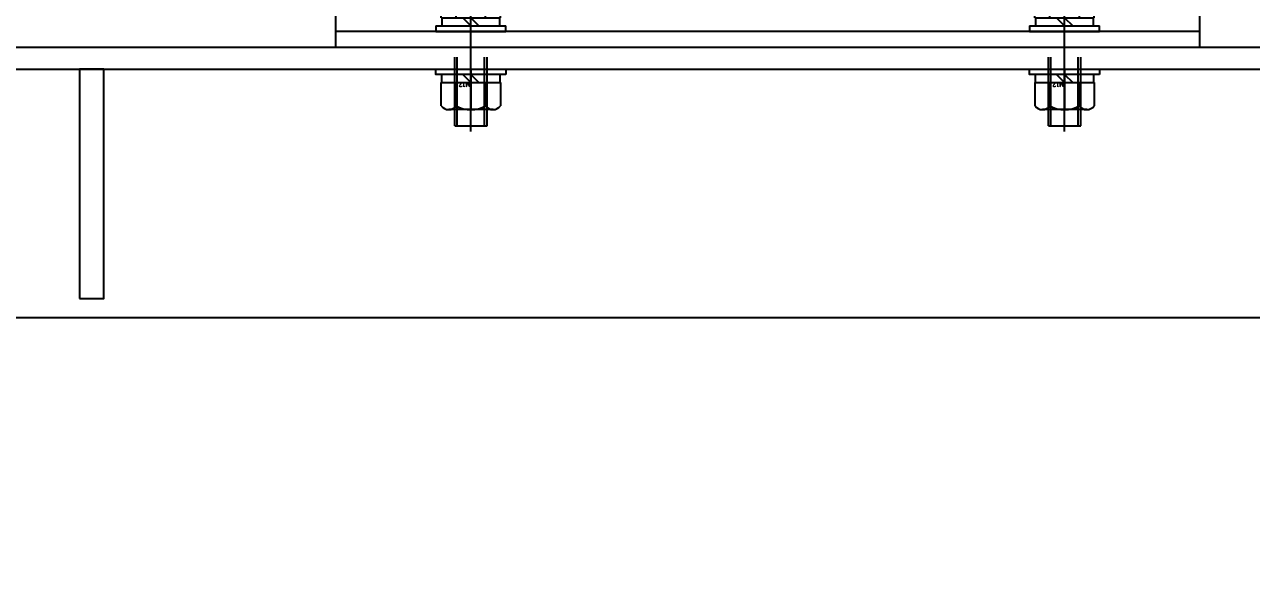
# Model space of a CAD drawing. Header units: millimetres. Extents: x -8731 to 85711, y -14522 to 31379.
# Drawn here: x 5675.2 to 6129.9, y 6919.2 to 7119.9 of the extents above; entities that cross this region are included whole.
import ezdxf
from ezdxf import colors
from ezdxf.entities.mleader import LeaderData, LeaderLine
from ezdxf.enums import TextEntityAlignment as Align
from ezdxf.math import Vec2, Vec3

# ---------------------------------------------------------------- set-up
doc = ezdxf.new("R2010")
doc.units = ezdxf.units.MM
doc.header["$LTSCALE"] = 4
doc.linetypes.add('CENTER2', pattern=[28.575, 19.05, -3.175, 3.175, -3.175])
doc.linetypes.add('HIDDEN', pattern=[9.525, 6.35, -3.175])
doc.layers.add('05_CENTER', color=4, linetype='CENTER2', lineweight=13)
doc.layers.add('08_DIM', color=3, linetype='Continuous', lineweight=13)
doc.layers.add('10_DRAFT', color=8, linetype='Continuous', lineweight=0, plot=False)
doc.styles.add('KSS_TXT', font='txt.shx', dxfattribs={"bigfont": 'extfont2.shx'})
doc.styles.add('KSS_TXT_L', font='txt.shx', dxfattribs={"height": 9, "bigfont": 'extfont2.shx'})
doc.styles.get("Standard").update_dxf_attribs({"font": 'txt.shx', "bigfont": 'extfont2.shx'})

# ---------------------------------------------------------------- blocks, each defined once
blk = doc.blocks.new('A$C78F27DA7_1_1')
at = {"color": 0}
blk.add_line((-50, 6), (270, 6), dxfattribs=at)
blk.add_lwpolyline([(-50, 0), (270, 0), (270, 48), (268, 50), (-48, 50), (-50, 48)], close=True, dxfattribs=at)
for centre in [(-30, 30), (250, 30)]:
    blk.add_circle(centre, 7, dxfattribs=at)
at = {"layer": '05_CENTER'}
for p, q in [((-30, 18.81), (-30, 41.19)), ((250, 18.81), (250, 41.19)), ((-18.81, 30), (-41.19, 30)), ((238.81, 30), (261.19, 30)), ((0, -5.61), (0, 11.49)), ((220, -5.61), (220, 11.49))]:
    blk.add_line(p, q, dxfattribs=at)
blk = doc.blocks.new('M12Nza_1_1_1')
at = {"color": 0}
for p, q in [((-8.21, 15), (8.21, 15)), ((-10.95, 5), (-10.95, 13.53)), ((-5.47, 5), (-5.47, 13.53)), ((5.48, 5), (5.48, 13.53)), ((10.95, 13.53), (10.95, 5)), ((10.95, 5), (-10.95, 5)), ((-10.75, 2), (-10.75, 5)), ((0, 2), (-3, 5)), ((0, 5), (3, 2)), ((10.75, 5), (10.75, 2))]:
    blk.add_line(p, q, dxfattribs=at)
at = {"color": 0, "linetype": 'CENTER2'}
blk.add_line((0, 0), (0, 15), dxfattribs=at)
at = {"color": 0}
blk.add_lwpolyline([(-13, 2), (13, 2), (13, 0), (-13, 0)], close=True, dxfattribs=at)
for centre, radius, start, end in [((-8.21, 11.71), 3.29, 33.626, 146.374), ((0, 4.05), 10.95, 60, 120), ((8.21, 11.71), 3.29, 33.626, 146.374)]:
    blk.add_arc(centre, radius, start, end, dxfattribs=at)
at = {"layer": '10_DRAFT', "style": 'KSS_TXT'}
blk.add_text('M12', height=1.5, dxfattribs=at).set_placement((0.31, 5.09))
blk = doc.blocks.new('A$C15646C67_1_1_1')
at = {"color": 0, "linetype": 'CENTER2'}
blk.add_line((0, -37.07), (0, 15.08), dxfattribs=at)
at = {"color": 0}
for p, q in [((-10.97, 13), (10.97, 13)), ((-10.97, 5), (-10.97, 13)), ((-5.48, 5), (-5.48, 13)), ((5.48, 5), (5.48, 13)), ((10.97, 5), (10.97, 13)), ((-10.97, 5), (10.97, 5)), ((-10.75, 5), (-10.75, 2)), ((0, 2), (-3, 5)), ((0, 5), (3, 2)), ((10.75, 2), (10.75, 5)), ((-13, 2), (13, 2)), ((-13, 2), (-13, 0)), ((-13, 0), (13, 0)), ((13, 0), (13, 2))]:
    blk.add_line(p, q, dxfattribs=at)
at = {"color": 0, "linetype": 'HIDDEN'}
for p, q in [((-6, -35), (-6, 0)), ((-5.05, -35), (-5.05, 0)), ((5.05, -35), (5.05, 0)), ((6, -35), (6, 0)), ((-6, -35), (6, -35))]:
    blk.add_line(p, q, dxfattribs=at)
at = {"layer": '10_DRAFT', "style": 'KSS_TXT_L'}
blk.add_text('BT-M12x40L,SW,PW', height=0.3, dxfattribs=at).set_placement((6.26, 12.66))
blk = doc.blocks.new('A$C2C616A1E_1_1')
at = {"rotation": 180}
for p in [(-220, 644), (0, 644)]:
    blk.add_blockref('A$C15646C67_1_1_1', p, dxfattribs=at)
for p in [(-220, 658), (0, 658)]:
    blk.add_blockref('M12Nza_1_1_1', p)
at = {"xscale": -1, "rotation": 180}
blk.add_blockref('A$C78F27DA7_1_1', (-220, 650), dxfattribs=at)
blk = doc.blocks.new('_Open30')
at = {"color": 0, "linetype": 'ByBlock', "lineweight": -2}
for p, q in [((-1, 0.268), (0, 0)), ((0, 0), (-1, -0.268)), ((0, 0), (-1, 0))]:
    blk.add_line(p, q, dxfattribs=at)
blk = doc.blocks.new('A$C2B5B3F11_1_1_1')
at = {"color": 0}
blk.add_line((50, -858), (2550, -858), dxfattribs=at)
for points in [[(50, -950), (2550, -950), (2550, -850), (50, -850)], [(505, -943), (514, -943), (514, -858), (505, -858)]]:
    blk.add_lwpolyline(points, close=True, dxfattribs=at)
at = {"layer": '05_CENTER'}
for p, q in [((650, -842.95), (650, -865.04)), ((870, -842.95), (870, -865.04))]:
    blk.add_line(p, q, dxfattribs=at)
blk = doc.blocks.new('AM_BALLOON1')
at = {"transparency": 16777216}
blk.add_circle((0, 0), 5, dxfattribs=at)
blk.add_attdef('B_NUMBER', text='', height=3, dxfattribs=at).set_placement((0, 0), align=Align.MIDDLE_CENTER)
blk = doc.blocks.new('_OPEN')
at = {"color": 0, "linetype": 'ByBlock'}
for p, q in [((-1, 0.167), (0, 0)), ((0, 0), (-1, -0.167)), ((0, 0), (-1, 0))]:
    blk.add_line(p, q, dxfattribs=at)

msp = doc.modelspace()

# ---------------------------------------------------------------- block references
msp.add_blockref('A$C2B5B3F11_1_1_1', (5190.6226, 7961.36791))
at = {"rotation": 180}
msp.add_blockref('A$C2C616A1E_1_1', (5840.62262, 7761.36791), dxfattribs=at)

# ---------------------------------------------------------------- leaders
at = {"layer": '08_DIM'}
ml = msp.add_multileader_block('Standard', dxfattribs=at)
ml.set_content('AM_BALLOON1', color=256, scale=15)
ml.set_attribute('B_NUMBER', 'AU', width=0)
ml.set_leader_properties(color=256, linetype='ByLayer', lineweight=-1)
ml.set_arrow_properties(name='OPEN')
ml.build(insert=Vec2(0, 0))
ml.multileader.update_dxf_attribs({"leader_type": 0, "has_dogleg": 0, "text_right_attachment_type": 6, "dogleg_length": 0, "arrow_head_size": 30, "scale": 15, "block_connection_type": 1})
ctx = ml.context
ctx.base_point, ctx.scale, ctx.char_height, ctx.arrow_head_size, ctx.landing_gap_size, ctx.plane_origin = Vec3(5844.83769, 21132.80583), 15, 60, 30, 30, Vec3(5844.83769, 21132.80583)
ctx.right_attachment, ctx.attachment_type = 6, 1
notes = []
notes.append((ctx, [(0, (0, 0, 0), (0, 0), (1, 0), 1, [])]))
ctx.block.insert = Vec3(5844.83769, 21132.80583)
ml = msp.add_multileader_block('Standard', dxfattribs=at)
ml.set_content('AM_BALLOON1', color=256, scale=15)
ml.set_attribute('B_NUMBER', 'AF', width=0)
ml.set_leader_properties(color=256, linetype='ByLayer', lineweight=-1)
ml.set_arrow_properties(name='OPEN')
ml.build(insert=Vec2(0, 0))
ml.multileader.update_dxf_attribs({"leader_type": 0, "has_dogleg": 0, "text_right_attachment_type": 6, "dogleg_length": 0, "arrow_head_size": 30, "scale": 15, "block_connection_type": 1})
ctx = ml.context
ctx.base_point, ctx.scale, ctx.char_height, ctx.arrow_head_size, ctx.landing_gap_size, ctx.plane_origin = Vec3(8262.14661, 16915.24927), 15, 60, 30, 30, Vec3(8262.14661, 16915.24927)
ctx.right_attachment, ctx.attachment_type = 6, 1
notes.append((ctx, [(0, (0, 0, 0), (0, 0), (1, 0), 1, [])]))
ctx.block.insert = Vec3(8262.14661, 16915.24927)
ml = msp.add_multileader_block('Standard', dxfattribs=at)
ml.set_content('AM_BALLOON1', color=256, scale=15)
ml.set_attribute('B_NUMBER', 'AO', width=0)
ml.set_leader_properties(color=256, linetype='ByLayer', lineweight=-1)
ml.set_arrow_properties(name='OPEN')
ml.build(insert=Vec2(0, 0))
ml.multileader.update_dxf_attribs({"leader_type": 0, "has_dogleg": 0, "text_right_attachment_type": 6, "dogleg_length": 0, "arrow_head_size": 30, "scale": 15, "block_connection_type": 1})
ctx = ml.context
ctx.base_point, ctx.scale, ctx.char_height, ctx.arrow_head_size, ctx.landing_gap_size, ctx.plane_origin = Vec3(11532.59715, 15665.61266), 15, 60, 30, 30, Vec3(11532.59715, 15665.61266)
ctx.right_attachment, ctx.attachment_type = 6, 1
notes.append((ctx, [(0, (0, 0, 0), (0, 0), (1, 0), 1, [])]))
ctx.block.insert = Vec3(11532.59715, 15665.61266)
ml = msp.add_multileader_block('Standard', dxfattribs=at)
ml.set_content('AM_BALLOON1', color=256, scale=15)
ml.set_attribute('B_NUMBER', 'D', width=0)
ml.set_leader_properties(color=256, linetype='ByLayer', lineweight=-1)
ml.set_arrow_properties(name='OPEN')
ml.build(insert=Vec2(0, 0))
ml.multileader.update_dxf_attribs({"leader_type": 0, "has_dogleg": 0, "text_right_attachment_type": 6, "dogleg_length": 0, "arrow_head_size": 30, "scale": 15, "block_connection_type": 1})
ctx = ml.context
ctx.base_point, ctx.scale, ctx.char_height, ctx.arrow_head_size, ctx.landing_gap_size, ctx.plane_origin = Vec3(9708.75838, 15394.05003), 15, 60, 30, 30, Vec3(9708.75838, 15394.05003)
ctx.right_attachment, ctx.attachment_type = 6, 1
notes.append((ctx, [(0, (0, 0, 0), (0, 0), (1, 0), 1, [])]))
ctx.block.insert = Vec3(9708.75838, 15394.05003)
ml = msp.add_multileader_block('Standard', dxfattribs=at)
ml.set_content('AM_BALLOON1', color=256, scale=15)
ml.set_attribute('B_NUMBER', 'A', width=0)
ml.set_leader_properties(color=256, linetype='ByLayer', lineweight=-1)
ml.set_arrow_properties(name='OPEN')
ml.build(insert=Vec2(0, 0))
ml.multileader.update_dxf_attribs({"leader_type": 0, "has_dogleg": 0, "text_right_attachment_type": 6, "dogleg_length": 0, "arrow_head_size": 30, "scale": 15, "block_connection_type": 1})
ctx = ml.context
ctx.base_point, ctx.scale, ctx.char_height, ctx.arrow_head_size, ctx.landing_gap_size, ctx.plane_origin = Vec3(13148.43876, 15210.37146), 15, 60, 30, 30, Vec3(13148.43876, 15210.37146)
ctx.right_attachment, ctx.attachment_type = 6, 1
notes.append((ctx, [(0, (0, 0, 0), (0, 0), (1, 0), 1, [])]))
ctx.block.insert = Vec3(13148.43876, 15210.37146)
ml = msp.add_multileader_block('Standard', dxfattribs=at)
ml.set_content('AM_BALLOON1', color=256, scale=15)
ml.set_attribute('B_NUMBER', 'B', width=0)
ml.set_leader_properties(color=256, linetype='ByLayer', lineweight=-1)
ml.set_arrow_properties(name='OPEN')
ml.build(insert=Vec2(0, 0))
ml.multileader.update_dxf_attribs({"leader_type": 0, "has_dogleg": 0, "text_right_attachment_type": 6, "dogleg_length": 0, "arrow_head_size": 30, "scale": 15, "block_connection_type": 1})
ctx = ml.context
ctx.base_point, ctx.scale, ctx.char_height, ctx.arrow_head_size, ctx.landing_gap_size, ctx.plane_origin = Vec3(13018.80587, 15068.9297), 15, 60, 30, 30, Vec3(13018.80587, 15068.9297)
ctx.right_attachment, ctx.attachment_type = 6, 1
notes.append((ctx, [(0, (0, 0, 0), (0, 0), (1, 0), 1, [])]))
ctx.block.insert = Vec3(13018.80587, 15068.9297)
ml = msp.add_multileader_block('Standard', dxfattribs=at)
ml.set_content('AM_BALLOON1', color=256, scale=15)
ml.set_attribute('B_NUMBER', 'C', width=0)
ml.set_leader_properties(color=256, linetype='ByLayer', lineweight=-1)
ml.set_arrow_properties(name='OPEN')
ml.build(insert=Vec2(0, 0))
ml.multileader.update_dxf_attribs({"leader_type": 0, "has_dogleg": 0, "text_right_attachment_type": 6, "dogleg_length": 0, "arrow_head_size": 30, "scale": 15, "block_connection_type": 1})
ctx = ml.context
ctx.base_point, ctx.scale, ctx.char_height, ctx.arrow_head_size, ctx.landing_gap_size, ctx.plane_origin = Vec3(13161.52102, 14919.16787), 15, 60, 30, 30, Vec3(13161.52102, 14919.16787)
ctx.right_attachment, ctx.attachment_type = 6, 1
notes.append((ctx, [(0, (0, 0, 0), (0, 0), (1, 0), 1, [])]))
ctx.block.insert = Vec3(13161.52102, 14919.16787)
at = {"layer": '08_DIM', "color": 4}
ml = msp.add_multileader_mtext('Standard', dxfattribs=at)
ml.set_content('濾布(市販品)\\P長さ：5440mm､幅：1900mm -1個', color=4)
ml.set_leader_properties()
ml.set_arrow_properties(name='OPEN30')
ml.build(insert=Vec2(0, 0))
ml.multileader.update_dxf_attribs({"text_left_attachment_type": 6, "text_right_attachment_type": 6, "dogleg_length": 0.36, "arrow_head_size": 37.5, "scale": 15})
ctx = ml.context
ctx.base_point, ctx.scale, ctx.char_height, ctx.arrow_head_size, ctx.landing_gap_size, ctx.plane_origin = Vec3(5528.91221, 6713.11376), 15, 45, 37.5, 30, Vec3(5349.82298, 1687.09678)
ctx.left_attachment, ctx.right_attachment, ctx.text_align_type = 6, 6, 2
notes.append((ctx, [(0, (1, 1, 0), (6555.81221, 6713.11376), (-1, 0), 5.4, [(0, [(6742.34249, 7271.36791)], 0, [])])]))
ctx.mtext.insert, ctx.mtext.alignment, ctx.mtext.flow_direction = Vec3(6520.41221, 6767.11376), 3, 5
for ctx, leaders in notes:
    for number, flags, end, landing, length, lines in leaders:
        leader = LeaderData()
        leader.index, (leader.has_last_leader_line, leader.has_dogleg_vector, leader.attachment_direction) = number, flags
        leader.last_leader_point, leader.dogleg_vector, leader.dogleg_length = Vec3(end), Vec3(landing), length
        for number, points, colour, breaks in lines:
            line = LeaderLine()
            line.index, line.vertices, line.color, line.breaks = number, Vec3.list(points), colors.encode_raw_color(colour), breaks
            leader.lines.append(line)
        ctx.leaders.append(leader)

doc.saveas('drawing.dxf')
